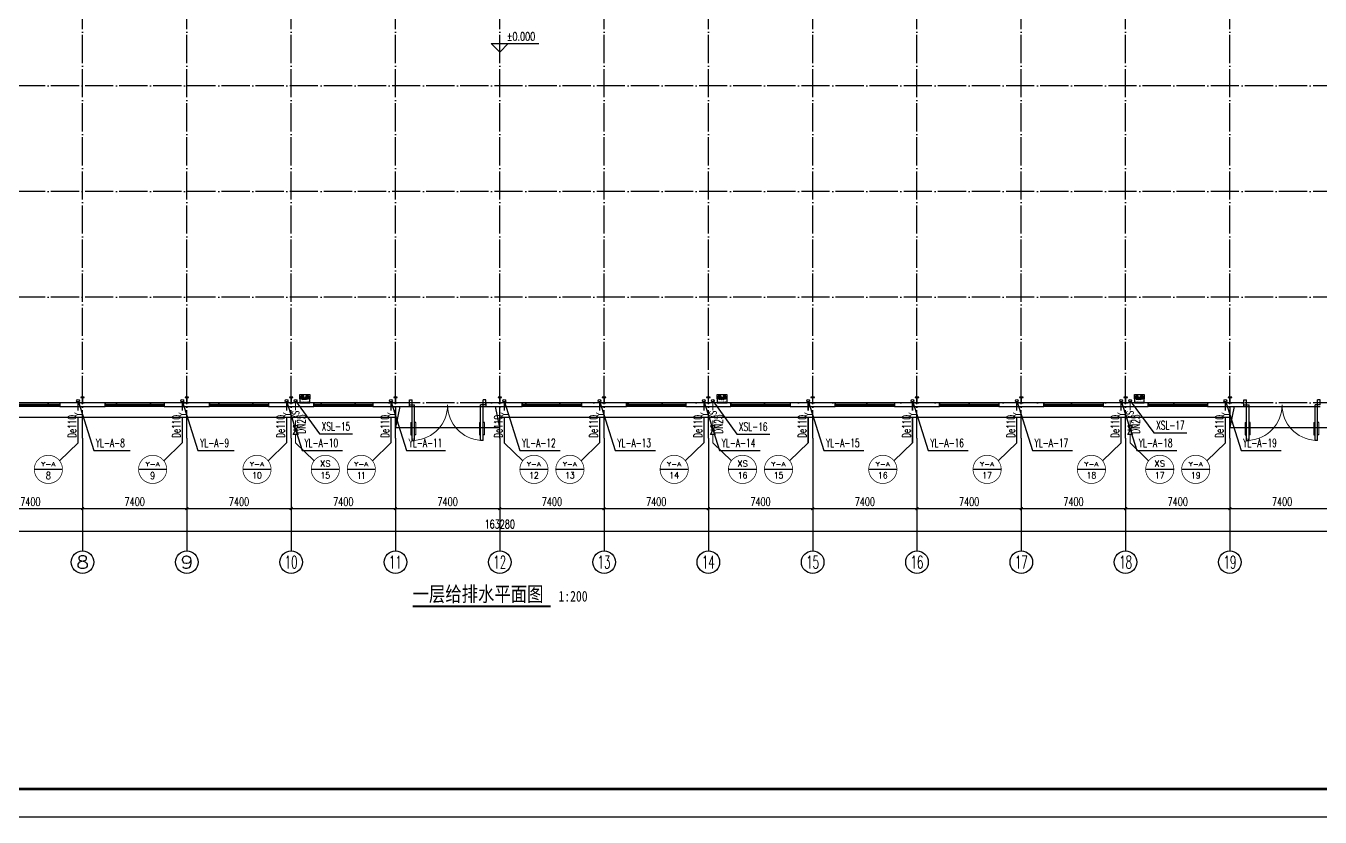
# Model space of a CAD drawing. Extents: x 12811826 to 27008858, y -1172757 to 50528.
# Drawn here: x 13394165 to 13485985, y -319043 to -262875 of the extents above; entities that cross this region are included whole.
import ezdxf
from ezdxf.enums import TextEntityAlignment as Align

# ---------------------------------------------------------------- set-up
doc = ezdxf.new("R2010")
doc.units = 0
doc.header["$LTSCALE"] = 1000
doc.header["$MEASUREMENT"] = 0
doc.linetypes.add('DOTE', pattern=[2.42, 2, -0.2, 0.02, -0.2])
for name, color, linetype in [('AXIS', 3, 'Continuous'), ('AXIS_TEXT', 7, 'Continuous'), ('COLUMN', 2, 'Continuous'), ('DIM_ELEV', 3, 'Continuous'), ('DIM_SYMB', 3, 'Continuous'), ('DIM_消防', 3, 'Continuous'), ('DIM_雨水', 3, 'Continuous'), ('DOTE', 8, 'DOTE'), ('EQUIP_消防', 7, 'Continuous'), ('PIPE-消防', 1, 'Continuous'), ('PIPE-雨水', 4, 'Continuous'), ('PUB_TEXT', 7, 'Continuous'), ('TEXT_消防', 7, 'Continuous'), ('TEXT_雨水', 7, 'Continuous'), ('TK', 4, 'Continuous'), ('TWT_TEXT', 7, 'Continuous'), ('VALVE_消防', 7, 'Continuous'), ('VPIPE-消防', 1, 'Continuous'), ('VPIPE-雨水', 4, 'Continuous'), ('WALL-PARAPET', 6, 'Continuous'), ('WINDOW', 4, 'Continuous')]:
    doc.layers.add(name, color=color, linetype=linetype)
doc.styles.add('_TCH_AXIS', font='COMPLEX', dxfattribs={"bigfont": 'GBCBIG'})
doc.styles.add('_TCH_DIM', font='SIMPLEX', dxfattribs={"bigfont": 'GBCBIG'})
doc.styles.add('_TCH_DIM_T3', font='SIMPLEX', dxfattribs={"width": 0.705882, "bigfont": 'GBCBIG'})
doc.styles.add('_TWT_CIRCLE', font='COMPLEX', dxfattribs={"width": 1.1, "height": 3, "bigfont": 'HZTXT'})
doc.styles.add('_TWT_PIPEDN', font='SIMPLEX', dxfattribs={"width": 0.8, "height": 3, "bigfont": 'HZTXT'})
doc.styles.add('_TWT_PIPETEXT', font='COMPLEX', dxfattribs={"width": 0.8, "height": 2.5, "bigfont": 'HZTXT'})
doc.styles.add('_TWT_SERIAL', font='COMPLEX', dxfattribs={"width": 0.8, "height": 3, "bigfont": 'HZTXT'})
doc.styles.add('COMPLEX', font='COMPLEX')
doc.styles.add('YAYA', font='', dxfattribs={"width": 0.8, "height": 1})
doc.styles.get('YAYA').set_extended_font_data('SimSun')
doc.dimstyles.new('_TCH_ARCH&&200', dxfattribs={"dimtxt": 595, "dimasz": 200, "dimexe": 500, "dimexo": 600, "dimgap": 200, "dimtad": 1, "dimdec": 0, "dimzin": 0, "dimdsep": 46, "dimtxsty": '_TCH_DIM_T3', "dimblk": 'ARCHTICK', "dimcen": 0.09, "dimclrt": 7, "dimazin": 2, "dimtfac": 1, "dimtdec": 0, "dimtix": 1, "dimtmove": 2, "dimatfit": 3, "dimfxl": 0, "dimtolj": 1, "dimtzin": 0, "dimarcsym": 0})

# ---------------------------------------------------------------- blocks, each defined once
blk = doc.blocks.new('A$C797E1D2B')
at = {"layer": 'COLUMN'}
h = blk.add_hatch(color=256, dxfattribs=at)
h.paths.add_polyline_path([(125, 400), (250, 400), (250, 388), (130, 388), (130, 200), (125, 200)])
h.paths.add_polyline_path([(0, 400), (125, 400), (125, 200), (120, 200), (120, 388), (0, 388)])
h.paths.add_polyline_path([(0, 12), (120, 12), (120, 200), (125, 200), (125, 0), (0, 0)])
h.paths.add_polyline_path([(125, 200), (130, 200), (130, 12), (250, 12), (250, 0), (125, 0)])
blk.add_lwpolyline([(250, 0), (250, 12), (130, 12), (130, 388), (250, 388), (250, 400), (0, 400), (0, 388), (120, 388), (120, 12), (0, 12), (0, 0)], close=True, dxfattribs=at)
blk = doc.blocks.new('消防软管卷盘')
blk.add_lwpolyline([(4963954, 151899), (4963954, 150312), (4964641, 150312), (4964641, 151899)], close=True)
for points, const_width in [([(4964134, 151704), (4964482, 151704)], 1), ([(4964134, 151566), (4964482, 151566)], 1), ([(4964134, 151428), (4964482, 151428)], 1), ([(4964134, 151290), (4964482, 151290)], 1), ([(4964134, 151152), (4964482, 151152)], 1), ([(4964134, 151014), (4964482, 151014)], 0.1), ([(4964134, 150876), (4964482, 150876)], 1), ([(4964134, 150738), (4964482, 150738)], 1), ([(4964150, 150600), (4964499, 150600)], 1), ([(4964150, 150462), (4964499, 150462)], 1)]:
    blk.add_lwpolyline(points, dxfattribs=dict(const_width=const_width))
for centre, start, end in [((4964134, 151636), 90, 270), ((4964134, 151360), 90, 270), ((4964134, 151084), 90, 270), ((4964134, 150808), 90, 270), ((4964150, 150532), 90, 270), ((4964482, 151498), 270, 90), ((4964482, 151222), 270, 90), ((4964482, 150946), 270, 90), ((4964499, 150670), 270, 90)]:
    blk.add_arc(centre, 69, start, end)
blk = doc.blocks.new('$TwtSys$00000546')
h = blk.add_hatch()
h.set_pattern_fill('ANSI31', color=256, scale=200, style=0)
h.set_pattern_definition([(45, (-38543.802, -6670.83), (-17.67767, 17.67767), [])])
h.paths.add_polyline_path([(-65, 174), (65, 174), (65, 44), (-65, 44)])
for points in [[(0, 344), (-198, 0), (198, 0)], [(-65, 174), (65, 174), (65, 44), (-65, 44)]]:
    blk.add_lwpolyline(points, close=True)
blk = doc.blocks.new('92623')
blk.add_lwpolyline([(8910066, 83014), (8909273, 83014), (8909273, 82670), (8910066, 82670)], close=True)
at = {"xscale": -0.5, "yscale": 0.5, "zscale": 0.5, "rotation": 89.99999999998747}
blk.add_blockref('消防软管卷盘', (8985223, 2565334), dxfattribs=at)
at = {"layer": 'EQUIP_消防', "color": 8, "rotation": 180}
for p in [(8909471, 83014), (8909868, 83014)]:
    blk.add_blockref('$TwtSys$00000546', p, dxfattribs=at)
blk = doc.blocks.new('GeYuanFrame_14875563', base_point=(20.09, 4.53))
at = {"layer": 'TK'}
blk.add_lwpolyline([(20.09, 4.53), (20.09, 598.53), (1071.09, 598.53), (1071.09, 4.53)], close=True, dxfattribs=at)
at = {"layer": 'TK', "const_width": 1}
blk.add_lwpolyline([(45.09, 588.53), (1061.09, 588.53), (1061.09, 14.53), (45.09, 14.53)], close=True, dxfattribs=at)
blk = doc.blocks.new('_AXISO')
blk.add_circle((0, 0), 0.5)
at = {"layer": 'AXIS_TEXT', "style": 'COMPLEX', "width": 1.041667}
blk.add_attdef('A', text='', height=0.56, dxfattribs=at).set_placement((-0.25, -0.28), (0.25, -0.28), align=Align.FIT)
blk = doc.blocks.new('_ArchTick')
at = {"color": 0, "linetype": 'ByBlock', "const_width": 0.4}
blk.add_lwpolyline([(-0.5, -0.5), (0.5, 0.5)], dxfattribs=at)
blk = doc.blocks.new('*D131')
at = {"layer": 'AXIS', "color": 0, "lineweight": -2}
for p, q in [((13346145, -292743), (13346145, -299243)), ((13509425, -292743), (13509425, -299243)), ((13346145, -298743), (13509425, -298743))]:
    blk.add_line(p, q, dxfattribs=at)
at = {"layer": 'Defpoints', "color": 0}
for p in [(13346145, -292143), (13509425, -292143), (13509425, -298743)]:
    blk.add_point(p, dxfattribs=at)
at = {"layer": 'AXIS', "color": 0, "lineweight": -2, "xscale": 200, "yscale": 200, "zscale": 200, "rotation": 180}
blk.add_blockref('_ArchTick', (13346145, -298743), dxfattribs=at)
at = {"layer": 'AXIS', "color": 0, "lineweight": -2, "xscale": 200, "yscale": 200, "zscale": 200}
blk.add_blockref('_ArchTick', (13509425, -298743), dxfattribs=at)
at = {"layer": 'AXIS', "color": 7, "insert": (13427785, -298246), "char_height": 595, "attachment_point": 5, "style": '_TCH_DIM_T3'}
blk.add_mtext('\\A1;163280', dxfattribs=at)
blk = doc.blocks.new('*D141')
at = {"layer": 'AXIS', "color": 0, "lineweight": -2}
for p, q in [((13390785, -292743), (13390785, -297643)), ((13398185, -292743), (13398185, -297643)), ((13390785, -297143), (13398185, -297143))]:
    blk.add_line(p, q, dxfattribs=at)
at = {"layer": 'Defpoints', "color": 0}
for p in [(13390785, -292143), (13398185, -292143), (13398185, -297143)]:
    blk.add_point(p, dxfattribs=at)
at = {"layer": 'AXIS', "color": 0, "lineweight": -2, "xscale": 200, "yscale": 200, "zscale": 200, "rotation": 180}
blk.add_blockref('_ArchTick', (13390785, -297143), dxfattribs=at)
at = {"layer": 'AXIS', "color": 0, "lineweight": -2, "xscale": 200, "yscale": 200, "zscale": 200}
blk.add_blockref('_ArchTick', (13398185, -297143), dxfattribs=at)
at = {"layer": 'AXIS', "color": 7, "insert": (13394485, -296646), "char_height": 595, "attachment_point": 5, "style": '_TCH_DIM_T3'}
blk.add_mtext('\\A1;7400', dxfattribs=at)
blk = doc.blocks.new('*D142')
at = {"layer": 'AXIS', "color": 0, "lineweight": -2}
for p, q in [((13398185, -292743), (13398185, -297643)), ((13405585, -292743), (13405585, -297643)), ((13398185, -297143), (13405585, -297143))]:
    blk.add_line(p, q, dxfattribs=at)
at = {"layer": 'Defpoints', "color": 0}
for p in [(13398185, -292143), (13405585, -292143), (13405585, -297143)]:
    blk.add_point(p, dxfattribs=at)
at = {"layer": 'AXIS', "color": 0, "lineweight": -2, "xscale": 200, "yscale": 200, "zscale": 200, "rotation": 180}
blk.add_blockref('_ArchTick', (13398185, -297143), dxfattribs=at)
at = {"layer": 'AXIS', "color": 0, "lineweight": -2, "xscale": 200, "yscale": 200, "zscale": 200}
blk.add_blockref('_ArchTick', (13405585, -297143), dxfattribs=at)
at = {"layer": 'AXIS', "color": 7, "insert": (13401885, -296646), "char_height": 595, "attachment_point": 5, "style": '_TCH_DIM_T3'}
blk.add_mtext('\\A1;7400', dxfattribs=at)
blk = doc.blocks.new('*D143')
at = {"layer": 'AXIS', "color": 0, "lineweight": -2}
for p, q in [((13405585, -292743), (13405585, -297643)), ((13412985, -292743), (13412985, -297643)), ((13405585, -297143), (13412985, -297143))]:
    blk.add_line(p, q, dxfattribs=at)
at = {"layer": 'Defpoints', "color": 0}
for p in [(13405585, -292143), (13412985, -292143), (13412985, -297143)]:
    blk.add_point(p, dxfattribs=at)
at = {"layer": 'AXIS', "color": 0, "lineweight": -2, "xscale": 200, "yscale": 200, "zscale": 200, "rotation": 180}
blk.add_blockref('_ArchTick', (13405585, -297143), dxfattribs=at)
at = {"layer": 'AXIS', "color": 0, "lineweight": -2, "xscale": 200, "yscale": 200, "zscale": 200}
blk.add_blockref('_ArchTick', (13412985, -297143), dxfattribs=at)
at = {"layer": 'AXIS', "color": 7, "insert": (13409285, -296646), "char_height": 595, "attachment_point": 5, "style": '_TCH_DIM_T3'}
blk.add_mtext('\\A1;7400', dxfattribs=at)
blk = doc.blocks.new('*D144')
at = {"layer": 'AXIS', "color": 0, "lineweight": -2}
for p, q in [((13412985, -292743), (13412985, -297643)), ((13420385, -292743), (13420385, -297643)), ((13412985, -297143), (13420385, -297143))]:
    blk.add_line(p, q, dxfattribs=at)
at = {"layer": 'Defpoints', "color": 0}
for p in [(13412985, -292143), (13420385, -292143), (13420385, -297143)]:
    blk.add_point(p, dxfattribs=at)
at = {"layer": 'AXIS', "color": 0, "lineweight": -2, "xscale": 200, "yscale": 200, "zscale": 200, "rotation": 180}
blk.add_blockref('_ArchTick', (13412985, -297143), dxfattribs=at)
at = {"layer": 'AXIS', "color": 0, "lineweight": -2, "xscale": 200, "yscale": 200, "zscale": 200}
blk.add_blockref('_ArchTick', (13420385, -297143), dxfattribs=at)
at = {"layer": 'AXIS', "color": 7, "insert": (13416685, -296646), "char_height": 595, "attachment_point": 5, "style": '_TCH_DIM_T3'}
blk.add_mtext('\\A1;7400', dxfattribs=at)
blk = doc.blocks.new('*D145')
at = {"layer": 'AXIS', "color": 0, "lineweight": -2}
for p, q in [((13420385, -292743), (13420385, -297643)), ((13427785, -292743), (13427785, -297643)), ((13420385, -297143), (13427785, -297143))]:
    blk.add_line(p, q, dxfattribs=at)
at = {"layer": 'Defpoints', "color": 0}
for p in [(13420385, -292143), (13427785, -292143), (13427785, -297143)]:
    blk.add_point(p, dxfattribs=at)
at = {"layer": 'AXIS', "color": 0, "lineweight": -2, "xscale": 200, "yscale": 200, "zscale": 200, "rotation": 180}
blk.add_blockref('_ArchTick', (13420385, -297143), dxfattribs=at)
at = {"layer": 'AXIS', "color": 0, "lineweight": -2, "xscale": 200, "yscale": 200, "zscale": 200}
blk.add_blockref('_ArchTick', (13427785, -297143), dxfattribs=at)
at = {"layer": 'AXIS', "color": 7, "insert": (13424085, -296646), "char_height": 595, "attachment_point": 5, "style": '_TCH_DIM_T3'}
blk.add_mtext('\\A1;7400', dxfattribs=at)
blk = doc.blocks.new('*D146')
at = {"layer": 'AXIS', "color": 0, "lineweight": -2}
for p, q in [((13427785, -292743), (13427785, -297643)), ((13435185, -292743), (13435185, -297643)), ((13427785, -297143), (13435185, -297143))]:
    blk.add_line(p, q, dxfattribs=at)
at = {"layer": 'Defpoints', "color": 0}
for p in [(13427785, -292143), (13435185, -292143), (13435185, -297143)]:
    blk.add_point(p, dxfattribs=at)
at = {"layer": 'AXIS', "color": 0, "lineweight": -2, "xscale": 200, "yscale": 200, "zscale": 200, "rotation": 180}
blk.add_blockref('_ArchTick', (13427785, -297143), dxfattribs=at)
at = {"layer": 'AXIS', "color": 0, "lineweight": -2, "xscale": 200, "yscale": 200, "zscale": 200}
blk.add_blockref('_ArchTick', (13435185, -297143), dxfattribs=at)
at = {"layer": 'AXIS', "color": 7, "insert": (13431485, -296646), "char_height": 595, "attachment_point": 5, "style": '_TCH_DIM_T3'}
blk.add_mtext('\\A1;7400', dxfattribs=at)
blk = doc.blocks.new('*D147')
at = {"layer": 'AXIS', "color": 0, "lineweight": -2}
for p, q in [((13435185, -292743), (13435185, -297643)), ((13442585, -292743), (13442585, -297643)), ((13435185, -297143), (13442585, -297143))]:
    blk.add_line(p, q, dxfattribs=at)
at = {"layer": 'Defpoints', "color": 0}
for p in [(13435185, -292143), (13442585, -292143), (13442585, -297143)]:
    blk.add_point(p, dxfattribs=at)
at = {"layer": 'AXIS', "color": 0, "lineweight": -2, "xscale": 200, "yscale": 200, "zscale": 200, "rotation": 180}
blk.add_blockref('_ArchTick', (13435185, -297143), dxfattribs=at)
at = {"layer": 'AXIS', "color": 0, "lineweight": -2, "xscale": 200, "yscale": 200, "zscale": 200}
blk.add_blockref('_ArchTick', (13442585, -297143), dxfattribs=at)
at = {"layer": 'AXIS', "color": 7, "insert": (13438885, -296646), "char_height": 595, "attachment_point": 5, "style": '_TCH_DIM_T3'}
blk.add_mtext('\\A1;7400', dxfattribs=at)
blk = doc.blocks.new('*D148')
at = {"layer": 'AXIS', "color": 0, "lineweight": -2}
for p, q in [((13442585, -292743), (13442585, -297643)), ((13449985, -292743), (13449985, -297643)), ((13442585, -297143), (13449985, -297143))]:
    blk.add_line(p, q, dxfattribs=at)
at = {"layer": 'Defpoints', "color": 0}
for p in [(13442585, -292143), (13449985, -292143), (13449985, -297143)]:
    blk.add_point(p, dxfattribs=at)
at = {"layer": 'AXIS', "color": 0, "lineweight": -2, "xscale": 200, "yscale": 200, "zscale": 200, "rotation": 180}
blk.add_blockref('_ArchTick', (13442585, -297143), dxfattribs=at)
at = {"layer": 'AXIS', "color": 0, "lineweight": -2, "xscale": 200, "yscale": 200, "zscale": 200}
blk.add_blockref('_ArchTick', (13449985, -297143), dxfattribs=at)
at = {"layer": 'AXIS', "color": 7, "insert": (13446285, -296646), "char_height": 595, "attachment_point": 5, "style": '_TCH_DIM_T3'}
blk.add_mtext('\\A1;7400', dxfattribs=at)
blk = doc.blocks.new('*D149')
at = {"layer": 'AXIS', "color": 0, "lineweight": -2}
for p, q in [((13449985, -292743), (13449985, -297643)), ((13457385, -292743), (13457385, -297643)), ((13449985, -297143), (13457385, -297143))]:
    blk.add_line(p, q, dxfattribs=at)
at = {"layer": 'Defpoints', "color": 0}
for p in [(13449985, -292143), (13457385, -292143), (13457385, -297143)]:
    blk.add_point(p, dxfattribs=at)
at = {"layer": 'AXIS', "color": 0, "lineweight": -2, "xscale": 200, "yscale": 200, "zscale": 200, "rotation": 180}
blk.add_blockref('_ArchTick', (13449985, -297143), dxfattribs=at)
at = {"layer": 'AXIS', "color": 0, "lineweight": -2, "xscale": 200, "yscale": 200, "zscale": 200}
blk.add_blockref('_ArchTick', (13457385, -297143), dxfattribs=at)
at = {"layer": 'AXIS', "color": 7, "insert": (13453685, -296646), "char_height": 595, "attachment_point": 5, "style": '_TCH_DIM_T3'}
blk.add_mtext('\\A1;7400', dxfattribs=at)
blk = doc.blocks.new('*D150')
at = {"layer": 'AXIS', "color": 0, "lineweight": -2}
for p, q in [((13457385, -292743), (13457385, -297643)), ((13464785, -292743), (13464785, -297643)), ((13457385, -297143), (13464785, -297143))]:
    blk.add_line(p, q, dxfattribs=at)
at = {"layer": 'Defpoints', "color": 0}
for p in [(13457385, -292143), (13464785, -292143), (13464785, -297143)]:
    blk.add_point(p, dxfattribs=at)
at = {"layer": 'AXIS', "color": 0, "lineweight": -2, "xscale": 200, "yscale": 200, "zscale": 200, "rotation": 180}
blk.add_blockref('_ArchTick', (13457385, -297143), dxfattribs=at)
at = {"layer": 'AXIS', "color": 0, "lineweight": -2, "xscale": 200, "yscale": 200, "zscale": 200}
blk.add_blockref('_ArchTick', (13464785, -297143), dxfattribs=at)
at = {"layer": 'AXIS', "color": 7, "insert": (13461085, -296646), "char_height": 595, "attachment_point": 5, "style": '_TCH_DIM_T3'}
blk.add_mtext('\\A1;7400', dxfattribs=at)
blk = doc.blocks.new('*D151')
at = {"layer": 'AXIS', "color": 0, "lineweight": -2}
for p, q in [((13464785, -292743), (13464785, -297643)), ((13472185, -292743), (13472185, -297643)), ((13464785, -297143), (13472185, -297143))]:
    blk.add_line(p, q, dxfattribs=at)
at = {"layer": 'Defpoints', "color": 0}
for p in [(13464785, -292143), (13472185, -292143), (13472185, -297143)]:
    blk.add_point(p, dxfattribs=at)
at = {"layer": 'AXIS', "color": 0, "lineweight": -2, "xscale": 200, "yscale": 200, "zscale": 200, "rotation": 180}
blk.add_blockref('_ArchTick', (13464785, -297143), dxfattribs=at)
at = {"layer": 'AXIS', "color": 0, "lineweight": -2, "xscale": 200, "yscale": 200, "zscale": 200}
blk.add_blockref('_ArchTick', (13472185, -297143), dxfattribs=at)
at = {"layer": 'AXIS', "color": 7, "insert": (13468485, -296646), "char_height": 595, "attachment_point": 5, "style": '_TCH_DIM_T3'}
blk.add_mtext('\\A1;7400', dxfattribs=at)
blk = doc.blocks.new('*D152')
at = {"layer": 'AXIS', "color": 0, "lineweight": -2}
for p, q in [((13472185, -292743), (13472185, -297643)), ((13479585, -292743), (13479585, -297643)), ((13472185, -297143), (13479585, -297143))]:
    blk.add_line(p, q, dxfattribs=at)
at = {"layer": 'Defpoints', "color": 0}
for p in [(13472185, -292143), (13479585, -292143), (13479585, -297143)]:
    blk.add_point(p, dxfattribs=at)
at = {"layer": 'AXIS', "color": 0, "lineweight": -2, "xscale": 200, "yscale": 200, "zscale": 200, "rotation": 180}
blk.add_blockref('_ArchTick', (13472185, -297143), dxfattribs=at)
at = {"layer": 'AXIS', "color": 0, "lineweight": -2, "xscale": 200, "yscale": 200, "zscale": 200}
blk.add_blockref('_ArchTick', (13479585, -297143), dxfattribs=at)
at = {"layer": 'AXIS', "color": 7, "insert": (13475885, -296646), "char_height": 595, "attachment_point": 5, "style": '_TCH_DIM_T3'}
blk.add_mtext('\\A1;7400', dxfattribs=at)
blk = doc.blocks.new('*D153')
at = {"layer": 'AXIS', "color": 0, "lineweight": -2}
for p, q in [((13479585, -292743), (13479585, -297643)), ((13486985, -292743), (13486985, -297643)), ((13479585, -297143), (13486985, -297143))]:
    blk.add_line(p, q, dxfattribs=at)
at = {"layer": 'Defpoints', "color": 0}
for p in [(13479585, -292143), (13486985, -292143), (13486985, -297143)]:
    blk.add_point(p, dxfattribs=at)
at = {"layer": 'AXIS', "color": 0, "lineweight": -2, "xscale": 200, "yscale": 200, "zscale": 200, "rotation": 180}
blk.add_blockref('_ArchTick', (13479585, -297143), dxfattribs=at)
at = {"layer": 'AXIS', "color": 0, "lineweight": -2, "xscale": 200, "yscale": 200, "zscale": 200}
blk.add_blockref('_ArchTick', (13486985, -297143), dxfattribs=at)
at = {"layer": 'AXIS', "color": 7, "insert": (13483285, -296646), "char_height": 595, "attachment_point": 5, "style": '_TCH_DIM_T3'}
blk.add_mtext('\\A1;7400', dxfattribs=at)
blk = doc.blocks.new('$DorLib2D$00000011')
at = {"lineweight": 13}
for p, q in [((-0.483, 0.396), (-0.483, 0.235)), ((-0.417, 0.396), (-0.417, 0.235)), ((0.417, 0.396), (0.417, 0.235)), ((0.483, 0.396), (0.483, 0.235))]:
    blk.add_line(p, q, dxfattribs=at)
for p, q in [((-0.483, 0.396), (-0.467, 0.396)), ((-0.467, 0.471), (-0.467, -0.062)), ((-0.467, 0.471), (-0.433, 0.471)), ((-0.433, 0.471), (-0.433, 0.004)), ((-0.417, 0.396), (-0.433, 0.396)), ((0.417, 0.396), (0.433, 0.396)), ((0.433, 0.471), (0.433, 0.004)), ((0.467, 0.471), (0.433, 0.471)), ((0.467, 0.471), (0.467, -0.062)), ((0.483, 0.396), (0.467, 0.396)), ((-0.483, 0.235), (-0.467, 0.235)), ((-0.417, 0.235), (-0.433, 0.235)), ((0.417, 0.235), (0.433, 0.235)), ((0.483, 0.235), (0.467, 0.235)), ((-0.5, 0.004), (-0.433, 0.004)), ((-0.5, 0.004), (-0.5, -0.062)), ((0.5, 0.004), (0.433, 0.004)), ((0.5, 0.004), (0.5, -0.062)), ((-0.5, -0.062), (-0.467, -0.062)), ((0.5, -0.062), (0.467, -0.062))]:
    blk.add_line(p, q)
for centre, start, end in [((-0.467, 0.004), 0, 85.904), ((0.467, 0.004), 94.096, 180)]:
    blk.add_arc(centre, 0.467, start, end, dxfattribs=at)
blk = doc.blocks.new('$TCHSYS$WIN2D')
for p, q in [((-0.5, 0.5), (0.5, 0.5)), ((-0.5, 0.5), (-0.5, -0.5)), ((0.5, 0.5), (0.5, -0.5)), ((0.5, 0.167), (-0.5, 0.167)), ((0.5, -0.167), (-0.5, -0.167)), ((-0.5, -0.5), (0.5, -0.5))]:
    blk.add_line(p, q)
blk = doc.blocks.new('$VALVE$00000296')
for points in [[(-125, 72), (-125, -72), (125, 72), (125, -72), (-125, 72)], [(0, 60), (0, -64)]]:
    blk.add_lwpolyline(points)
for p in [(-125, 0), (125, 0)]:
    blk.add_point(p)

msp = doc.modelspace()

# ---------------------------------------------------------------- linework, layer by layer
at = {"color": 8, "ltscale": 0.5}
for p, q in [((13420684.8, -289883.1), (13420384.8, -291383.1)), ((13427784.8, -291383.1), (13427484.8, -289883.1)), ((13479884.8, -289883.1), (13479584.8, -291383.1))]:
    msp.add_line(p, q, dxfattribs=at)
for points in [[(13420384.8, -289883.1), (13420384.8, -291383.1), (13427784.8, -291383.1), (13427784.8, -289883.1)], [(13479584.8, -289883.1), (13479584.8, -291383.1), (13486984.8, -291383.1), (13486984.8, -289883.1)], [(13420384.8, -290683.1), (13375984.8, -290683.1)], [(13479584.8, -290683.1), (13427784.8, -290683.1)]]:
    msp.add_lwpolyline(points, dxfattribs=at)
at = {"layer": 'AXIS'}
for p, q in [((13398184.8, -292143.1), (13398184.8, -300143.1)), ((13405584.8, -292143.1), (13405584.8, -300143.1)), ((13412984.8, -292143.1), (13412984.8, -300143.1)), ((13420384.8, -292143.1), (13420384.8, -300143.1)), ((13427784.8, -292143.1), (13427784.8, -300143.1)), ((13435184.8, -292143.1), (13435184.8, -300143.1)), ((13442584.8, -292143.1), (13442584.8, -300143.1)), ((13449984.8, -292143.1), (13449984.8, -300143.1)), ((13457384.8, -292143.1), (13457384.8, -300143.1)), ((13464784.8, -292143.1), (13464784.8, -300143.1)), ((13472184.8, -292143.1), (13472184.8, -300143.1)), ((13479584.8, -292143.1), (13479584.8, -300143.1))]:
    msp.add_line(p, q, dxfattribs=at)
at = {"layer": 'DIM_ELEV'}
for p, q in [((13427784.8, -264735.2), (13427184.8, -264135.2)), ((13427184.8, -264135.2), (13430544.8, -264135.2)), ((13427784.8, -264735.2), (13428384.8, -264135.2))]:
    msp.add_line(p, q, dxfattribs=at)
at = {"layer": 'DIM_SYMB', "const_width": 140}
msp.add_lwpolyline([(13421601.5, -304087.5), (13431389.7, -304087.5)], dxfattribs=at)
at = {"layer": 'DIM_消防'}
for p, q in [((13413304.4, -289499), (13414992.4, -291845.3, 3000)), ((13442904.4, -289499), (13444592.4, -291867.4, 3000)), ((13472504.4, -289499), (13474192.4, -291760.5, 3000)), ((13414992.4, -291845.3, 3000), (13417337.8, -291845.3, 3000)), ((13444592.4, -291867.4, 3000), (13446937.8, -291867.4, 3000)), ((13474192.4, -291760.5, 3000), (13476537.8, -291760.5, 3000)), ((13397865.3, -292484.2), (13396549.6, -293743.4)), ((13405263.7, -292484.2), (13403948, -293743.4)), ((13412665.3, -292484.2), (13411349.6, -293743.4)), ((13413304.4, -292484.2), (13414620.1, -293743.4)), ((13420065.3, -292484.2), (13418749.6, -293743.4)), ((13428104.4, -292484.2), (13429420.1, -293743.4)), ((13434865.3, -292484.2), (13433549.6, -293743.4)), ((13442265.3, -292484.2), (13440949.6, -293743.4)), ((13442904.4, -292484.2), (13444220.1, -293743.4)), ((13449665.3, -292484.2), (13448349.6, -293743.4)), ((13457065.3, -292484.2), (13455749.6, -293743.4)), ((13464465.3, -292484.2), (13463149.6, -293743.4)), ((13471865.3, -292484.2), (13470549.6, -293743.4)), ((13472504.4, -292484.2), (13473820.1, -293743.4)), ((13479265.3, -292484.2), (13477949.6, -293743.4)), ((13396760.6, -294357.8), (13394760.6, -294357.8)), ((13404158.9, -294357.8), (13402158.9, -294357.8)), ((13411560.6, -294357.8), (13409560.6, -294357.8)), ((13416409.1, -294357.8), (13414409.1, -294357.8)), ((13418960.6, -294357.8), (13416960.6, -294357.8)), ((13431209.1, -294357.8), (13429209.1, -294357.8)), ((13433760.6, -294357.8), (13431760.6, -294357.8)), ((13441160.6, -294357.8), (13439160.6, -294357.8)), ((13446009.1, -294357.8), (13444009.1, -294357.8)), ((13448560.6, -294357.8), (13446560.6, -294357.8)), ((13455960.6, -294357.8), (13453960.6, -294357.8)), ((13463360.6, -294357.8), (13461360.6, -294357.8)), ((13470760.6, -294357.8), (13468760.6, -294357.8)), ((13475609.1, -294357.8), (13473609.1, -294357.8)), ((13478160.6, -294357.8), (13476160.6, -294357.8))]:
    msp.add_line(p, q, dxfattribs=at)
at = {"layer": 'DIM_消防', "const_width": 50}
for points in [[(13396760.6, -294357.8, 1), (13394760.6, -294357.8, 1)], [(13404158.9, -294357.8, 1), (13402158.9, -294357.8, 1)], [(13411560.6, -294357.8, 1), (13409560.6, -294357.8, 1)], [(13416409.1, -294357.8, 1), (13414409.1, -294357.8, 1)], [(13418960.6, -294357.8, 1), (13416960.6, -294357.8, 1)], [(13431209.1, -294357.8, 1), (13429209.1, -294357.8, 1)], [(13433760.6, -294357.8, 1), (13431760.6, -294357.8, 1)], [(13441160.6, -294357.8, 1), (13439160.6, -294357.8, 1)], [(13446009.1, -294357.8, 1), (13444009.1, -294357.8, 1)], [(13448560.6, -294357.8, 1), (13446560.6, -294357.8, 1)], [(13455960.6, -294357.8, 1), (13453960.6, -294357.8, 1)], [(13463360.6, -294357.8, 1), (13461360.6, -294357.8, 1)], [(13470760.6, -294357.8, 1), (13468760.6, -294357.8, 1)], [(13475609.1, -294357.8, 1), (13473609.1, -294357.8, 1)], [(13478160.6, -294357.8, 1), (13476160.6, -294357.8, 1)]]:
    msp.add_lwpolyline(points, format="xyb", close=True, dxfattribs=at)
at = {"layer": 'DIM_雨水'}
for p, q in [((13397865.3, -289499, 3000), (13398975.4, -293021.2, 3000)), ((13405263.7, -289499, 3000), (13406373.8, -293021.2, 3000)), ((13412665.3, -289499, 3000), (13413775.4, -293021.2, 3000)), ((13420065.3, -289499, 3000), (13421175.4, -293021.2, 3000)), ((13428104.4, -289499, 3000), (13429214.5, -293021.2, 3000)), ((13434865.3, -289499, 3000), (13435975.4, -293021.2, 3000)), ((13442265.3, -289499, 3000), (13443375.4, -293021.2, 3000)), ((13449665.3, -289499, 3000), (13450775.4, -293021.2, 3000)), ((13457065.3, -289499, 3000), (13458175.4, -293021.2, 3000)), ((13464465.3, -289499), (13465575.4, -293021.2)), ((13471865.3, -289499, 3000), (13472975.4, -293021.2, 3000)), ((13479265.3, -289499), (13480375.4, -293021.2)), ((13398975.4, -293021.2, 3000), (13401553.5, -293021.2, 3000)), ((13406373.8, -293021.2, 3000), (13408951.8, -293021.2, 3000)), ((13413775.4, -293021.2, 3000), (13416625.5, -293021.2, 3000)), ((13421175.4, -293021.2, 3000), (13423934.4, -293021.2, 3000)), ((13429214.5, -293021.2, 3000), (13432064.5, -293021.2, 3000)), ((13435975.4, -293021.2, 3000), (13438825.5, -293021.2, 3000)), ((13443375.4, -293021.2, 3000), (13446262, -293021.2, 3000)), ((13450775.4, -293021.2, 3000), (13453625.5, -293021.2, 3000)), ((13458175.4, -293021.2, 3000), (13461025.5, -293021.2, 3000)), ((13465575.4, -293021.2), (13468425.5, -293021.2)), ((13472975.4, -293021.2, 3000), (13475825.5, -293021.2, 3000)), ((13480375.4, -293021.2), (13483225.5, -293021.2))]:
    msp.add_line(p, q, dxfattribs=at)
at = {"layer": 'DOTE'}
for p, q in [((13398184.8, -292143.1), (13398184.8, -227143.1)), ((13405584.8, -292143.1), (13405584.8, -227143.1)), ((13412984.8, -292143.1), (13412984.8, -227143.1)), ((13420384.8, -292143.1), (13420384.8, -227143.1)), ((13427784.8, -292143.1), (13427784.8, -227143.1)), ((13435184.8, -292143.1), (13435184.8, -227143.1)), ((13442584.8, -292143.1), (13442584.8, -227143.1)), ((13449984.8, -292143.1), (13449984.8, -227143.1)), ((13457384.8, -292143.1), (13457384.8, -227143.1)), ((13464784.8, -292143.1), (13464784.8, -227143.1)), ((13472184.8, -292143.1), (13472184.8, -227143.1)), ((13479584.8, -292143.1), (13479584.8, -227143.1)), ((13511684.8, -267143.1), (13343884.8, -267143.1)), ((13511684.8, -274643.1), (13343884.8, -274643.1)), ((13511684.8, -282143.1), (13343884.8, -282143.1)), ((13511684.8, -289643.1), (13343884.8, -289643.1))]:
    msp.add_line(p, q, dxfattribs=at)
at = {"layer": 'PIPE-消防', "linetype": 'Continuous', "const_width": 70}
for points in [[(13413304.4, -289599), (13413304.4, -290158)], [(13442904.4, -289599), (13442904.4, -290158)], [(13472504.4, -289599), (13472504.4, -290158)], [(13413304.4, -290876.1), (13413304.4, -291270.9)], [(13442904.4, -290876.1), (13442904.4, -291270.9)], [(13472504.4, -290876.1), (13472504.4, -291270.9)], [(13413304.4, -291870.9), (13413304.4, -292484.2)], [(13442904.4, -291870.9), (13442904.4, -292484.2)], [(13472504.4, -291870.9), (13472504.4, -292484.2)]]:
    msp.add_lwpolyline(points, dxfattribs=at)
at = {"layer": 'PIPE-雨水', "linetype": 'Continuous', "const_width": 100}
for points in [[(13397865.3, -289599), (13397865.3, -290196.5)], [(13405263.7, -289599), (13405263.7, -290196.5)], [(13412665.3, -289599), (13412665.3, -290196.5)], [(13420065.3, -289599), (13420065.3, -290196.5)], [(13428104.4, -289599), (13428104.4, -290196.5)], [(13434865.3, -289599), (13434865.3, -290196.5)], [(13442265.3, -289599), (13442265.3, -290196.5)], [(13449665.3, -289599), (13449665.3, -290196.5)], [(13457065.3, -289599), (13457065.3, -290196.5)], [(13464465.3, -289599), (13464465.3, -290196.5)], [(13471865.3, -289599), (13471865.3, -290196.5)], [(13479265.3, -289599), (13479265.3, -290196.5)], [(13397865.3, -290686), (13397865.3, -292484.2)], [(13405263.7, -290686), (13405263.7, -292484.2)], [(13412665.3, -290686), (13412665.3, -292484.2)], [(13420065.3, -290686), (13420065.3, -292484.2)], [(13428104.4, -290686), (13428104.4, -292484.2)], [(13434865.3, -290686), (13434865.3, -292484.2)], [(13442265.3, -290686), (13442265.3, -292484.2)], [(13449665.3, -290686), (13449665.3, -292484.2)], [(13457065.3, -290686), (13457065.3, -292484.2)], [(13464465.3, -290686), (13464465.3, -292484.2)], [(13471865.3, -290686), (13471865.3, -292484.2)], [(13479265.3, -290686), (13479265.3, -292484.2)]]:
    msp.add_lwpolyline(points, dxfattribs=at)
at = {"layer": 'VPIPE-消防', "linetype": 'Continuous'}
for centre in [(13413304.4, -289499), (13442904.4, -289499), (13472504.4, -289499)]:
    msp.add_circle(centre, 100, dxfattribs=at)
at = {"layer": 'VPIPE-雨水', "linetype": 'Continuous'}
for centre in [(13397865.3, -289499), (13405263.7, -289499), (13412665.3, -289499), (13420065.3, -289499), (13428104.4, -289499), (13434865.3, -289499), (13442265.3, -289499), (13449665.3, -289499), (13457065.3, -289499), (13464465.3, -289499), (13471865.3, -289499), (13479265.3, -289499)]:
    msp.add_circle(centre, 100, dxfattribs=at)
at = {"layer": 'WALL-PARAPET'}
for p, q in [((13399784.8, -289643.1), (13396584.8, -289643.1)), ((13396584.8, -289643.1), (13396584.8, -289883.1)), ((13396584.8, -289883.1), (13399784.8, -289883.1)), ((13399784.8, -289883.1), (13399784.8, -289643.1)), ((13407184.8, -289643.1), (13403984.8, -289643.1)), ((13403984.8, -289643.1), (13403984.8, -289883.1)), ((13403984.8, -289883.1), (13407184.8, -289883.1)), ((13407184.8, -289883.1), (13407184.8, -289643.1)), ((13414584.8, -289643.1), (13411384.8, -289643.1)), ((13411384.8, -289643.1), (13411384.8, -289883.1)), ((13411384.8, -289883.1), (13414584.8, -289883.1)), ((13414584.8, -289883.1), (13414584.8, -289643.1)), ((13421384.8, -289643.1), (13418784.8, -289643.1)), ((13418784.8, -289643.1), (13418784.8, -289883.1)), ((13418784.8, -289883.1), (13421384.8, -289883.1)), ((13421384.8, -289883.1), (13421384.8, -289643.1)), ((13429384.8, -289643.1), (13426784.8, -289643.1)), ((13426784.8, -289643.1), (13426784.8, -289883.1)), ((13426784.8, -289883.1), (13429384.8, -289883.1)), ((13429384.8, -289883.1), (13429384.8, -289643.1)), ((13436784.8, -289643.1), (13433584.8, -289643.1)), ((13433584.8, -289643.1), (13433584.8, -289883.1)), ((13433584.8, -289883.1), (13436784.8, -289883.1)), ((13436784.8, -289883.1), (13436784.8, -289643.1)), ((13444184.8, -289643.1), (13440984.8, -289643.1)), ((13440984.8, -289643.1), (13440984.8, -289883.1)), ((13440984.8, -289883.1), (13444184.8, -289883.1)), ((13444184.8, -289883.1), (13444184.8, -289643.1)), ((13451584.8, -289643.1), (13448384.8, -289643.1)), ((13448384.8, -289643.1), (13448384.8, -289883.1)), ((13448384.8, -289883.1), (13451584.8, -289883.1)), ((13451584.8, -289883.1), (13451584.8, -289643.1)), ((13458984.8, -289643.1), (13455784.8, -289643.1)), ((13455784.8, -289643.1), (13455784.8, -289883.1)), ((13455784.8, -289883.1), (13458984.8, -289883.1)), ((13458984.8, -289883.1), (13458984.8, -289643.1)), ((13466384.8, -289643.1), (13463184.8, -289643.1)), ((13463184.8, -289643.1), (13463184.8, -289883.1)), ((13463184.8, -289883.1), (13466384.8, -289883.1)), ((13466384.8, -289883.1), (13466384.8, -289643.1)), ((13473784.8, -289643.1), (13470584.8, -289643.1)), ((13470584.8, -289643.1), (13470584.8, -289883.1)), ((13470584.8, -289883.1), (13473784.8, -289883.1)), ((13473784.8, -289883.1), (13473784.8, -289643.1)), ((13480584.8, -289643.1), (13477984.8, -289643.1)), ((13477984.8, -289643.1), (13477984.8, -289883.1)), ((13477984.8, -289883.1), (13480584.8, -289883.1)), ((13480584.8, -289883.1), (13480584.8, -289643.1))]:
    msp.add_line(p, q, dxfattribs=at)
at = {"layer": 'WINDOW'}
for p, q in [((13421384.8, -289883.1), (13426784.8, -289883.1)), ((13480584.8, -289883.1), (13485984.8, -289883.1))]:
    msp.add_line(p, q, dxfattribs=at)

# ---------------------------------------------------------------- block references
at = {"color": 8, "xscale": 200, "yscale": 200, "zscale": 200}
msp.add_blockref('GeYuanFrame_14875563', (13328184.8, -319043.1), dxfattribs=at)
at = {"xscale": -0.882, "yscale": 0.882, "zscale": 0.882, "rotation": 180}
for p in [(5555627.6, -216122), (5585227.6, -216122), (5614827.6, -216122)]:
    msp.add_blockref('92623', p, dxfattribs=at)
at = {"rotation": 180}
for p in [(13398309.9, -289243.1), (13405709.9, -289243.1), (13413109.9, -289243.1), (13420509.9, -289243.1), (13427909.9, -289243.1), (13435309.9, -289243.1), (13442709.9, -289243.1), (13450109.9, -289243.1), (13457509.9, -289243.1), (13464909.9, -289243.1), (13472309.9, -289243.1), (13479709.9, -289243.1)]:
    msp.add_blockref('A$C797E1D2B', p, dxfattribs=at)
at = {"layer": 'AXIS'}
ref = msp.add_blockref('_AXISO', (13398184.8, -300943.1), dxfattribs=dict(at, xscale=1600, yscale=1600, zscale=1600))
ref.add_attrib('A', '8', dxfattribs={"layer": 'AXIS_TEXT', "ltscale": 0.5, "height": 905.1, "style": '_TCH_AXIS', "width": 1.5}).set_placement((13397732.3, -301395.6), (13398637.4, -301395.6), align=Align.FIT)
ref = msp.add_blockref('_AXISO', (13405584.8, -300943.1), dxfattribs=dict(at, xscale=1600, yscale=1600, zscale=1600))
ref.add_attrib('A', '9', dxfattribs={"layer": 'AXIS_TEXT', "ltscale": 0.5, "height": 905.1, "style": '_TCH_AXIS', "width": 1.5}).set_placement((13405132.3, -301395.6), (13406037.4, -301395.6), align=Align.FIT)
ref = msp.add_blockref('_AXISO', (13412984.8, -300943.1), dxfattribs=dict(at, xscale=1600, yscale=1600, zscale=1600))
ref.add_attrib('A', '10', dxfattribs={"layer": 'AXIS_TEXT', "ltscale": 0.5, "height": 905.1, "style": '_TCH_AXIS', "width": 0.724138}).set_placement((13412532.3, -301395.6), (13413437.4, -301395.6), align=Align.FIT)
ref = msp.add_blockref('_AXISO', (13420384.8, -300943.1), dxfattribs=dict(at, xscale=1600, yscale=1600, zscale=1600))
ref.add_attrib('A', '11', dxfattribs={"layer": 'AXIS_TEXT', "ltscale": 0.5, "height": 905.1, "style": '_TCH_AXIS', "width": 0.875}).set_placement((13419932.3, -301395.6), (13420837.4, -301395.6), align=Align.FIT)
ref = msp.add_blockref('_AXISO', (13427784.8, -300943.1), dxfattribs=dict(at, xscale=1600, yscale=1600, zscale=1600))
ref.add_attrib('A', '12', dxfattribs={"layer": 'AXIS_TEXT', "ltscale": 0.5, "height": 905.1, "style": '_TCH_AXIS', "width": 0.724138}).set_placement((13427332.3, -301395.6), (13428237.4, -301395.6), align=Align.FIT)
ref = msp.add_blockref('_AXISO', (13435184.8, -300943.1), dxfattribs=dict(at, xscale=1600, yscale=1600, zscale=1600))
ref.add_attrib('A', '13', dxfattribs={"layer": 'AXIS_TEXT', "ltscale": 0.5, "height": 905.1, "style": '_TCH_AXIS', "width": 0.724138}).set_placement((13434732.3, -301395.6), (13435637.4, -301395.6), align=Align.FIT)
ref = msp.add_blockref('_AXISO', (13442584.8, -300943.1), dxfattribs=dict(at, xscale=1600, yscale=1600, zscale=1600))
ref.add_attrib('A', '14', dxfattribs={"layer": 'AXIS_TEXT', "ltscale": 0.5, "height": 905.1, "style": '_TCH_AXIS', "width": 0.677419}).set_placement((13442132.3, -301395.6), (13443037.4, -301395.6), align=Align.FIT)
ref = msp.add_blockref('_AXISO', (13449984.8, -300943.1), dxfattribs=dict(at, xscale=1600, yscale=1600, zscale=1600))
ref.add_attrib('A', '15', dxfattribs={"layer": 'AXIS_TEXT', "ltscale": 0.5, "height": 905.1, "style": '_TCH_AXIS', "width": 0.724138}).set_placement((13449532.3, -301395.6), (13450437.4, -301395.6), align=Align.FIT)
ref = msp.add_blockref('_AXISO', (13457384.8, -300943.1), dxfattribs=dict(at, xscale=1600, yscale=1600, zscale=1600))
ref.add_attrib('A', '16', dxfattribs={"layer": 'AXIS_TEXT', "ltscale": 0.5, "height": 905.1, "style": '_TCH_AXIS', "width": 0.724138}).set_placement((13456932.3, -301395.6), (13457837.4, -301395.6), align=Align.FIT)
ref = msp.add_blockref('_AXISO', (13464784.8, -300943.1), dxfattribs=dict(at, xscale=1600, yscale=1600, zscale=1600))
ref.add_attrib('A', '17', dxfattribs={"layer": 'AXIS_TEXT', "ltscale": 0.5, "height": 905.1, "style": '_TCH_AXIS', "width": 0.724138}).set_placement((13464332.3, -301395.6), (13465237.4, -301395.6), align=Align.FIT)
ref = msp.add_blockref('_AXISO', (13472184.8, -300943.1), dxfattribs=dict(at, xscale=1600, yscale=1600, zscale=1600))
ref.add_attrib('A', '18', dxfattribs={"layer": 'AXIS_TEXT', "ltscale": 0.5, "height": 905.1, "style": '_TCH_AXIS', "width": 0.724138}).set_placement((13471732.3, -301395.6), (13472637.4, -301395.6), align=Align.FIT)
ref = msp.add_blockref('_AXISO', (13479584.8, -300943.1), dxfattribs=dict(at, xscale=1600, yscale=1600, zscale=1600))
ref.add_attrib('A', '19', dxfattribs={"layer": 'AXIS_TEXT', "ltscale": 0.5, "height": 905.1, "style": '_TCH_AXIS', "width": 0.724138}).set_placement((13479132.3, -301395.6), (13480037.4, -301395.6), align=Align.FIT)
at = {"layer": 'VALVE_消防', "xscale": -2.4, "yscale": 2.4, "zscale": 2.4, "rotation": 270}
for p in [(13413304.4, -291570.9), (13442904.4, -291570.9), (13472504.4, -291570.9)]:
    msp.add_blockref('$VALVE$00000296', p, dxfattribs=at)
at = {"layer": 'WINDOW'}
for name, p, xscale, yscale, zscale in [('$TCHSYS$WIN2D', (13394484.8, -289763.1), -4200, 240, -4200), ('$TCHSYS$WIN2D', (13401884.8, -289763.1), -4200, 240, -4200), ('$TCHSYS$WIN2D', (13409284.8, -289763.1), -4200, 240, -4200), ('$TCHSYS$WIN2D', (13416684.8, -289763.1), -4200, 240, -4200), ('$DorLib2D$00000011', (13424084.8, -289763.1), -5400, -5400, -5400), ('$TCHSYS$WIN2D', (13431484.8, -289763.1), -4200, 240, -4200), ('$TCHSYS$WIN2D', (13438884.8, -289763.1), -4200, 240, -4200), ('$TCHSYS$WIN2D', (13446284.8, -289763.1), -4200, 240, -4200), ('$TCHSYS$WIN2D', (13453684.8, -289763.1), -4200, 240, -4200), ('$TCHSYS$WIN2D', (13461084.8, -289763.1), -4200, 240, -4200), ('$TCHSYS$WIN2D', (13468484.8, -289763.1), -4200, 240, -4200), ('$TCHSYS$WIN2D', (13475884.8, -289763.1), -4200, 240, -4200), ('$DorLib2D$00000011', (13483284.8, -289763.1), -5400, -5400, -5400)]:
    msp.add_blockref(name, p, dxfattribs=dict(at, xscale=xscale, yscale=yscale, zscale=zscale))

# ---------------------------------------------------------------- texts
at = {"layer": 'DIM_消防', "color": 7, "style": '_TWT_CIRCLE'}
for s, height, p, p2 in [('XS', 423.95, (13415031.6, -294156.9), (13415786.6, -294156.9)), ('XS', 423.95, (13444631.6, -294156.9), (13445386.6, -294156.9)), ('XS', 423.95, (13474231.6, -294156.9), (13474986.6, -294156.9)), ('Y-A', 296.03, (13395256.6, -294130.7), (13396264.5, -294130.7)), ('8', 517.5, (13395570.8, -295061), (13395950.3, -295061)), ('Y-A', 296.03, (13402655, -294130.7), (13403662.9, -294130.7)), ('9', 517.5, (13402969.2, -295061), (13403348.7, -295061)), ('Y-A', 296.03, (13410056.6, -294130.7), (13411064.5, -294130.7)), ('10', 448.85, (13410219.7, -295003.1), (13410901.5, -295003.1)), ('15', 448.85, (13415068.2, -295003.1), (13415750, -295003.1)), ('Y-A', 296.03, (13417456.6, -294130.7), (13418464.5, -294130.7)), ('11', 473.59, (13417662.9, -295023.8), (13418258.3, -295023.8)), ('Y-A', 296.03, (13429705.2, -294130.7), (13430713.1, -294130.7)), ('12', 448.85, (13429868.2, -295003.1), (13430550, -295003.1)), ('Y-A', 296.03, (13432256.6, -294130.7), (13433264.5, -294130.7)), ('13', 448.85, (13432419.7, -295003.1), (13433101.5, -295003.1)), ('Y-A', 296.03, (13439656.6, -294130.7), (13440664.5, -294130.7)), ('14', 438.86, (13439804.3, -294994.8), (13440516.9, -294994.8)), ('16', 448.85, (13444668.2, -295003.1), (13445350, -295003.1)), ('Y-A', 296.03, (13447056.6, -294130.7), (13448064.5, -294130.7)), ('15', 448.85, (13447219.7, -295003.1), (13447901.5, -295003.1)), ('Y-A', 296.03, (13454456.6, -294130.7), (13455464.5, -294130.7)), ('16', 448.85, (13454619.7, -295003.1), (13455301.5, -295003.1)), ('Y-A', 296.03, (13461856.6, -294130.7), (13462864.5, -294130.7)), ('17', 448.85, (13462019.7, -295003.1), (13462701.5, -295003.1)), ('Y-A', 296.03, (13469256.6, -294130.7), (13470264.5, -294130.7)), ('18', 448.85, (13469419.7, -295003.1), (13470101.5, -295003.1)), ('17', 448.85, (13474268.2, -295003.1), (13474950, -295003.1)), ('Y-A', 296.03, (13476656.6, -294130.7), (13477664.5, -294130.7)), ('19', 448.85, (13476819.7, -295003.1), (13477501.5, -295003.1))]:
    msp.add_text(s, height=height, dxfattribs=at).set_placement(p, p2, align=Align.FIT)
at = {"layer": 'PUB_TEXT'}
for s, height, style, width, p in [('%%P0.000', 595, '_TCH_DIM', 0.705882, (13428284.8, -263925.2)), ('一层给排水平面图', 1063.29, 'YAYA', 0.8, (13421601.5, -303737.2)), ('1:200', 759.49, 'YAYA', 0.8, (13431949.7, -303743.1))]:
    msp.add_text(s, height=height, dxfattribs=dict(at, style=style, width=width)).set_placement(p)
at = {"layer": 'TEXT_消防', "style": '_TWT_PIPETEXT', "width": 0.64}
for p in [(13413554.4, -290776.1), (13443154.4, -290776.1), (13472754.4, -290776.1)]:
    msp.add_text('XS', height=500, rotation=90, dxfattribs=at).set_placement(p)
at = {"layer": 'TEXT_消防', "linetype": 'Continuous', "style": '_TWT_PIPEDN', "width": 0.64}
for p in [(13414004.4, -291828), (13443604.4, -291828), (13473204.4, -291828)]:
    msp.add_text('DN25', height=600, rotation=90, dxfattribs=at).set_placement(p)
at = {"layer": 'TEXT_雨水', "linetype": 'Continuous', "style": '_TWT_PIPEDN', "width": 0.64}
for p in [(13397739, -292124.4), (13405137.3, -292124.4), (13412539, -292124.4), (13419939, -292124.4), (13427978, -292124.4), (13434739, -292124.4), (13442139, -292124.4), (13449539, -292124.4), (13456939, -292124.4), (13464339, -292124.4), (13471739, -292124.4), (13479139, -292124.4)]:
    msp.add_text('De110', height=600, rotation=90, dxfattribs=at).set_placement(p)
at = {"layer": 'TEXT_雨水', "style": '_TWT_PIPETEXT', "width": 0.64}
for p in [(13398115.3, -290586), (13405513.7, -290586), (13412915.3, -290586), (13420315.3, -290586), (13428354.4, -290586), (13435115.3, -290586), (13442515.3, -290586), (13449915.3, -290586), (13457315.3, -290586), (13464715.3, -290586), (13472115.3, -290586), (13479515.3, -290586)]:
    msp.add_text('Y', height=500, rotation=90, dxfattribs=at).set_placement(p)
at = {"layer": 'TWT_TEXT', "style": '_TWT_SERIAL', "width": 0.64}
for s, p in [('XSL-15', (13415151.5, -291605.3, 3000)), ('XSL-16', (13444751.5, -291627.4, 3000)), ('XSL-17', (13474351.5, -291520.5, 3000)), ('YL-A-8', (13399129.5, -292781.2, 3000)), ('YL-A-9', (13406527.8, -292781.2, 3000)), ('YL-A-10', (13413927.2, -292781.2, 3000)), ('YL-A-11', (13421327.6, -292781.2, 3000)), ('YL-A-12', (13429366.2, -292781.2, 3000)), ('YL-A-13', (13436127.2, -292781.2, 3000)), ('YL-A-14', (13443527.1, -292781.2, 3000)), ('YL-A-15', (13450927.2, -292781.2, 3000)), ('YL-A-16', (13458327.2, -292781.2, 3000)), ('YL-A-17', (13465727.2, -292781.2)), ('YL-A-18', (13473127.2, -292781.2, 3000)), ('YL-A-19', (13480527.2, -292781.2))]:
    msp.add_text(s, height=600, dxfattribs=at).set_placement(p)

# ---------------------------------------------------------------- dimensions: what is measured, and where the dimension line sits
at = {"layer": 'AXIS'}
for p1, p2, distance, text, picture, middle in [((13346144.8, -292143.1), (13509424.8, -292143.1), -6600, '163280', '*D131', (13427784.8, -298245.6)), ((13390784.8, -292143.1), (13398184.8, -292143.1), -5000, '7400', '*D141', (13394484.8, -296645.6)), ((13398184.8, -292143.1), (13405584.8, -292143.1), -5000, '7400', '*D142', (13401884.8, -296645.6)), ((13405584.8, -292143.1), (13412984.8, -292143.1), -5000, '7400', '*D143', (13409284.8, -296645.6)), ((13412984.8, -292143.1), (13420384.8, -292143.1), -5000, '7400', '*D144', (13416684.8, -296645.6)), ((13420384.8, -292143.1), (13427784.8, -292143.1), -5000, '7400', '*D145', (13424084.8, -296645.6)), ((13427784.8, -292143.1), (13435184.8, -292143.1), -5000, '7400', '*D146', (13431484.8, -296645.6)), ((13435184.8, -292143.1), (13442584.8, -292143.1), -5000, '7400', '*D147', (13438884.8, -296645.6)), ((13442584.8, -292143.1), (13449984.8, -292143.1), -5000, '7400', '*D148', (13446284.8, -296645.6)), ((13449984.8, -292143.1), (13457384.8, -292143.1), -5000, '7400', '*D149', (13453684.8, -296645.6)), ((13457384.8, -292143.1), (13464784.8, -292143.1), -5000, '7400', '*D150', (13461084.8, -296645.6)), ((13464784.8, -292143.1), (13472184.8, -292143.1), -5000, '7400', '*D151', (13468484.8, -296645.6)), ((13472184.8, -292143.1), (13479584.8, -292143.1), -5000, '7400', '*D152', (13475884.8, -296645.6)), ((13479584.8, -292143.1), (13486984.8, -292143.1), -5000, '7400', '*D153', (13483284.8, -296645.6))]:
    dim = msp.add_aligned_dim(p1=p1, p2=p2, distance=distance, text=text, dimstyle='_TCH_ARCH&&200', dxfattribs=at)
    dim.commit()
    dim.dimension.update_dxf_attribs({"geometry": picture, "text_midpoint": middle})

doc.saveas('drawing.dxf')
